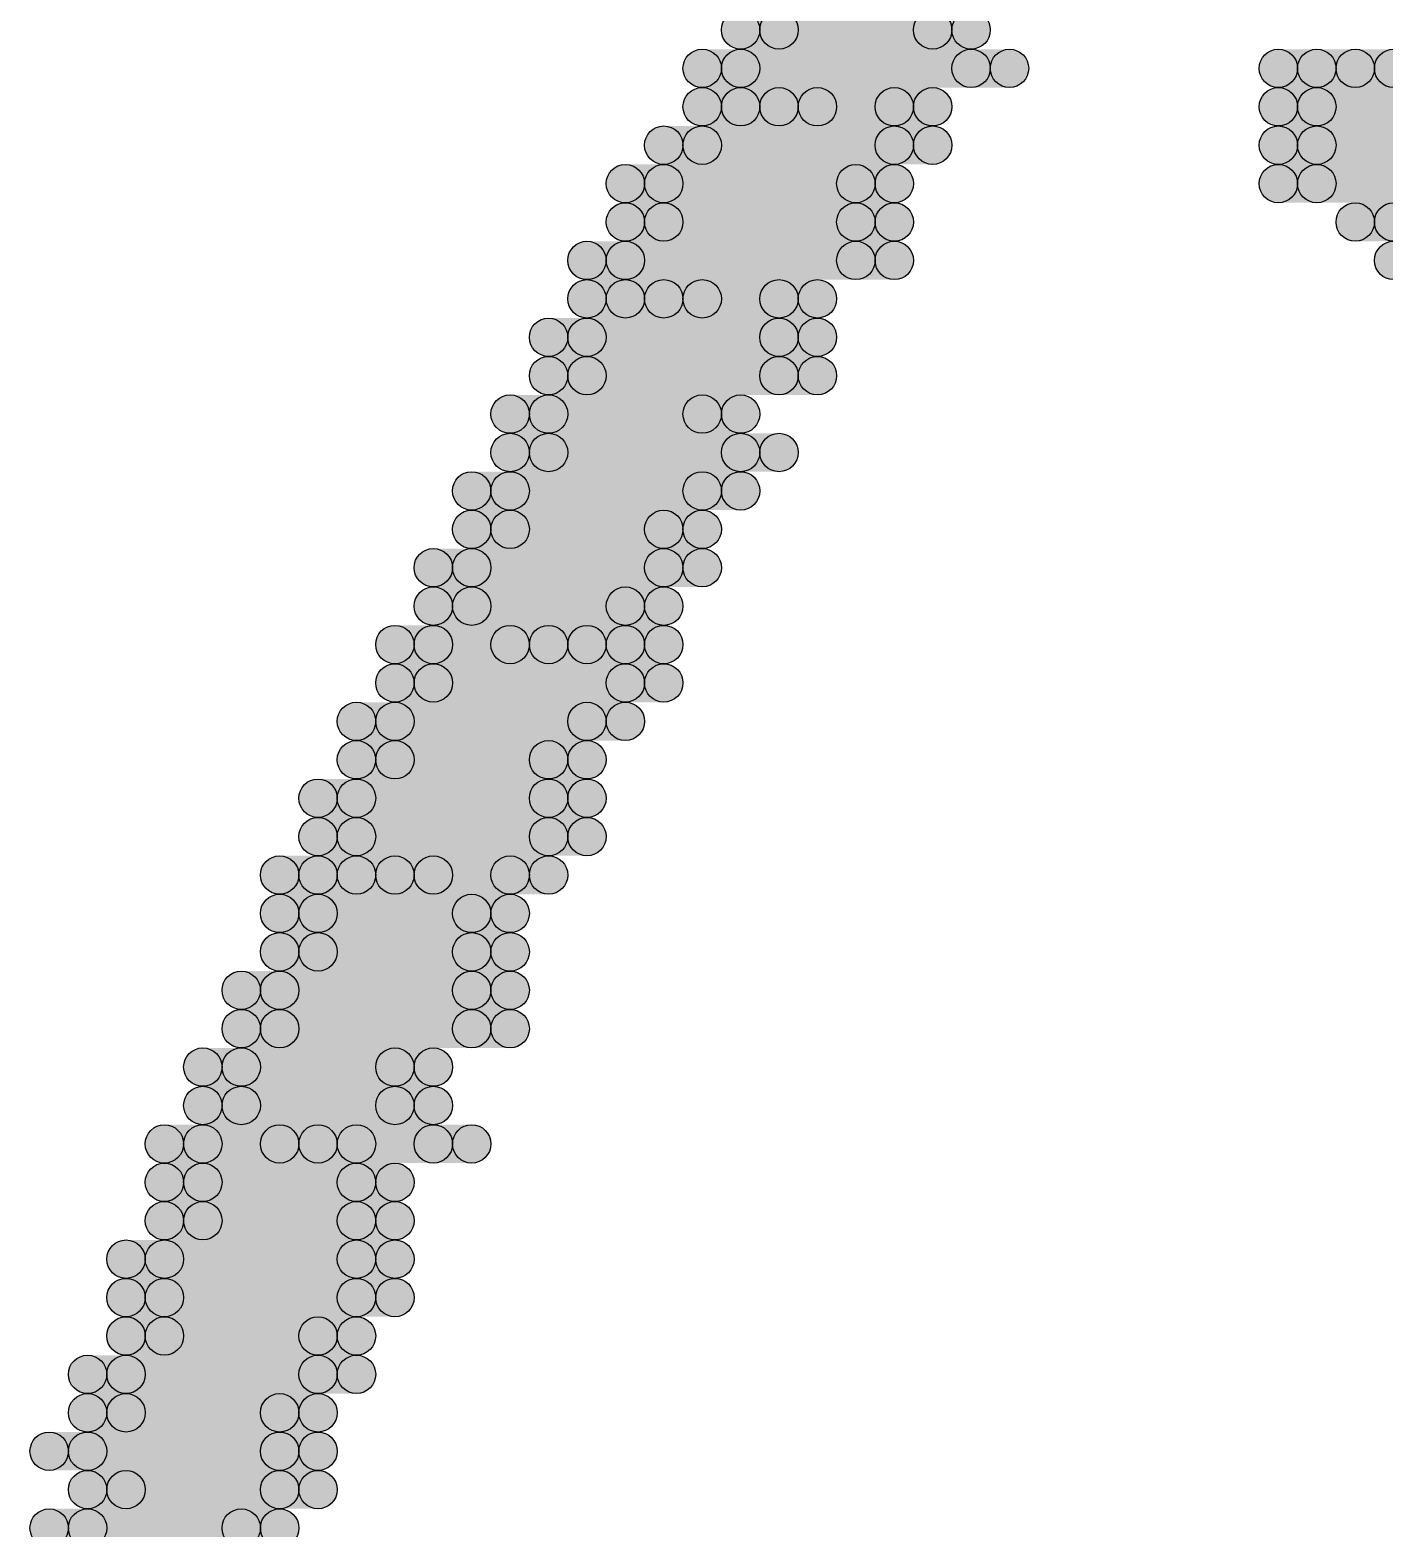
# Model space of a CAD drawing. Header units: millimetres. Extents: x 0 to 137, y 0 to 37.
# Drawn here: x 125.641 to 126.536, y 7.315 to 8.306 of the extents above; entities that cross this region are included whole.
import ezdxf

# ---------------------------------------------------------------- set-up
doc = ezdxf.new("R2010")
doc.units = ezdxf.units.MM
doc.layers.add('TopLayer', color=1, linetype='Continuous')
doc.layers.add('TopSolder', color=216, linetype='Continuous')

msp = doc.modelspace()

# ---------------------------------------------------------------- hatches: boundary and pattern name
at = {"layer": 'TopLayer'}
h = msp.add_hatch(color=1, dxfattribs=at)
edge = h.paths.add_edge_path()
edge.add_arc((126.1364, 8.3058), 0.0127, 0, 360)
for points in [[(126.1364, 8.2931), (126.1364, 8.3185), (126.2634, 8.3185), (126.2634, 8.2931)], [(126.111, 8.2677), (126.111, 8.2931), (126.2888, 8.2931), (126.2888, 8.2677)], [(126.492, 8.2677), (126.492, 8.2931), (126.5174, 8.2931), (126.5174, 8.2677)], [(126.111, 8.2423), (126.111, 8.2677), (126.1364, 8.2677), (126.1364, 8.2423)], [(126.1618, 8.2423), (126.1618, 8.2677), (126.238, 8.2677), (126.238, 8.2423)], [(126.492, 8.2423), (126.492, 8.2677), (126.7206, 8.2677), (126.7206, 8.2423)], [(126.0856, 8.2169), (126.0856, 8.2423), (126.238, 8.2423), (126.238, 8.2169)], [(126.492, 8.2169), (126.492, 8.2423), (126.7206, 8.2423), (126.7206, 8.2169)], [(126.0602, 8.1915), (126.0602, 8.2169), (126.2126, 8.2169), (126.2126, 8.1915)], [(126.492, 8.1915), (126.492, 8.2169), (126.7206, 8.2169), (126.7206, 8.1915)], [(126.0602, 8.1661), (126.0602, 8.1915), (126.2126, 8.1915), (126.2126, 8.1661)], [(126.0348, 8.1407), (126.0348, 8.1661), (126.2126, 8.1661), (126.2126, 8.1407)], [(126.0348, 8.1153), (126.0348, 8.1407), (126.0602, 8.1407), (126.0602, 8.1153)], [(126.0856, 8.1153), (126.0856, 8.1407), (126.1618, 8.1407), (126.1618, 8.1153)], [(126.0094, 8.0899), (126.0094, 8.1153), (126.1618, 8.1153), (126.1618, 8.0899)], [(126.0094, 8.0645), (126.0094, 8.0899), (126.1618, 8.0899), (126.1618, 8.0645)], [(125.984, 8.0391), (125.984, 8.0645), (126.111, 8.0645), (126.111, 8.0391)], [(125.984, 8.0137), (125.984, 8.0391), (126.1364, 8.0391), (126.1364, 8.0137)], [(125.9586, 7.9883), (125.9586, 8.0137), (126.111, 8.0137), (126.111, 7.9883)], [(125.9586, 7.9629), (125.9586, 7.9883), (126.0856, 7.9883), (126.0856, 7.9629)], [(125.9332, 7.9375), (125.9332, 7.9629), (126.0856, 7.9629), (126.0856, 7.9375)], [(125.9332, 7.9121), (125.9332, 7.9375), (126.0602, 7.9375), (126.0602, 7.9121)], [(125.9078, 7.8867), (125.9078, 7.9121), (125.984, 7.9121), (125.984, 7.8867)], [(126.0094, 7.8867), (126.0094, 7.9121), (126.0602, 7.9121), (126.0602, 7.8867)], [(125.9078, 7.8613), (125.9078, 7.8867), (126.0602, 7.8867), (126.0602, 7.8613)], [(125.8824, 7.8359), (125.8824, 7.8613), (126.0348, 7.8613), (126.0348, 7.8359)], [(125.8824, 7.8105), (125.8824, 7.8359), (126.0094, 7.8359), (126.0094, 7.8105)], [(125.857, 7.7851), (125.857, 7.8105), (126.0094, 7.8105), (126.0094, 7.7851)], [(125.857, 7.7597), (125.857, 7.7851), (126.0094, 7.7851), (126.0094, 7.7597)], [(125.8316, 7.7343), (125.8316, 7.7597), (125.8824, 7.7597), (125.8824, 7.7343)], [(125.9078, 7.7343), (125.9078, 7.7597), (125.984, 7.7597), (125.984, 7.7343)], [(125.8316, 7.7089), (125.8316, 7.7343), (125.9586, 7.7343), (125.9586, 7.7089)], [(125.8316, 7.6835), (125.8316, 7.7089), (125.9586, 7.7089), (125.9586, 7.6835)], [(125.8062, 7.6581), (125.8062, 7.6835), (125.9586, 7.6835), (125.9586, 7.6581)], [(125.8062, 7.6327), (125.8062, 7.6581), (125.9586, 7.6581), (125.9586, 7.6327)], [(125.7808, 7.6073), (125.7808, 7.6327), (125.9078, 7.6327), (125.9078, 7.6073)], [(125.7808, 7.5819), (125.7808, 7.6073), (125.9078, 7.6073), (125.9078, 7.5819)], [(125.7554, 7.5565), (125.7554, 7.5819), (125.8316, 7.5819), (125.8316, 7.5565)], [(125.857, 7.5565), (125.857, 7.5819), (125.9332, 7.5819), (125.9332, 7.5565)], [(125.7554, 7.5311), (125.7554, 7.5565), (125.8824, 7.5565), (125.8824, 7.5311)], [(125.7554, 7.5057), (125.7554, 7.5311), (125.8824, 7.5311), (125.8824, 7.5057)], [(125.73, 7.4803), (125.73, 7.5057), (125.8824, 7.5057), (125.8824, 7.4803)], [(125.73, 7.4549), (125.73, 7.4803), (125.8824, 7.4803), (125.8824, 7.4549)], [(125.73, 7.4295), (125.73, 7.4549), (125.857, 7.4549), (125.857, 7.4295)], [(125.7046, 7.4041), (125.7046, 7.4295), (125.857, 7.4295), (125.857, 7.4041)], [(125.7046, 7.3787), (125.7046, 7.4041), (125.8316, 7.4041), (125.8316, 7.3787)], [(125.6792, 7.3533), (125.6792, 7.3787), (125.8316, 7.3787), (125.8316, 7.3533)], [(125.7046, 7.3279), (125.7046, 7.3533), (125.8316, 7.3533), (125.8316, 7.3279)], [(125.6792, 7.3025), (125.6792, 7.3279), (125.8062, 7.3279), (125.8062, 7.3025)]]:
    msp.add_hatch(color=1, dxfattribs=at).paths.add_polyline_path(points)
h = msp.add_hatch(color=1, dxfattribs=at)
edge = h.paths.add_edge_path()
edge.add_arc((126.2634, 8.3058), 0.0127, 0, 360)
h = msp.add_hatch(color=1, dxfattribs=at)
edge = h.paths.add_edge_path()
edge.add_arc((126.111, 8.2804), 0.0127, 0, 360)
h = msp.add_hatch(color=1, dxfattribs=at)
edge = h.paths.add_edge_path()
edge.add_arc((126.2888, 8.2804), 0.0127, 0, 360)
h = msp.add_hatch(color=1, dxfattribs=at)
edge = h.paths.add_edge_path()
edge.add_arc((126.492, 8.2804), 0.0127, 0, 360)
h = msp.add_hatch(color=1, dxfattribs=at)
edge = h.paths.add_edge_path()
edge.add_arc((126.5174, 8.2804), 0.0127, 0, 360)
h = msp.add_hatch(color=1, dxfattribs=at)
edge = h.paths.add_edge_path()
edge.add_arc((126.5428, 8.2804), 0.0127, 0, 360)
h = msp.add_hatch(color=1, dxfattribs=at)
edge = h.paths.add_edge_path()
edge.add_arc((126.111, 8.255), 0.0127, 0, 360)
h = msp.add_hatch(color=1, dxfattribs=at)
edge = h.paths.add_edge_path()
edge.add_arc((126.1364, 8.255), 0.0127, 0, 360)
h = msp.add_hatch(color=1, dxfattribs=at)
edge = h.paths.add_edge_path()
edge.add_arc((126.1618, 8.255), 0.0127, 0, 360)
h = msp.add_hatch(color=1, dxfattribs=at)
edge = h.paths.add_edge_path()
edge.add_arc((126.238, 8.255), 0.0127, 0, 360)
h = msp.add_hatch(color=1, dxfattribs=at)
edge = h.paths.add_edge_path()
edge.add_arc((126.492, 8.255), 0.0127, 0, 360)
h = msp.add_hatch(color=1, dxfattribs=at)
edge = h.paths.add_edge_path()
edge.add_arc((126.0856, 8.2296), 0.0127, 0, 360)
h = msp.add_hatch(color=1, dxfattribs=at)
edge = h.paths.add_edge_path()
edge.add_arc((126.238, 8.2296), 0.0127, 0, 360)
h = msp.add_hatch(color=1, dxfattribs=at)
edge = h.paths.add_edge_path()
edge.add_arc((126.492, 8.2296), 0.0127, 0, 360)
h = msp.add_hatch(color=1, dxfattribs=at)
edge = h.paths.add_edge_path()
edge.add_arc((126.0602, 8.2042), 0.0127, 0, 360)
h = msp.add_hatch(color=1, dxfattribs=at)
edge = h.paths.add_edge_path()
edge.add_arc((126.2126, 8.2042), 0.0127, 0, 360)
h = msp.add_hatch(color=1, dxfattribs=at)
edge = h.paths.add_edge_path()
edge.add_arc((126.492, 8.2042), 0.0127, 0, 360)
h = msp.add_hatch(color=1, dxfattribs=at)
edge = h.paths.add_edge_path()
edge.add_arc((126.0602, 8.1788), 0.0127, 0, 360)
h = msp.add_hatch(color=1, dxfattribs=at)
edge = h.paths.add_edge_path()
edge.add_arc((126.2126, 8.1788), 0.0127, 0, 360)
h = msp.add_hatch(color=1, dxfattribs=at)
edge = h.paths.add_edge_path()
edge.add_arc((126.5428, 8.1788), 0.0127, 0, 360)
h = msp.add_hatch(color=1, dxfattribs=at)
edge = h.paths.add_edge_path()
edge.add_arc((126.0348, 8.1534), 0.0127, 0, 360)
h = msp.add_hatch(color=1, dxfattribs=at)
edge = h.paths.add_edge_path()
edge.add_arc((126.2126, 8.1534), 0.0127, 0, 360)
h = msp.add_hatch(color=1, dxfattribs=at)
edge = h.paths.add_edge_path()
edge.add_arc((126.0348, 8.128), 0.0127, 0, 360)
h = msp.add_hatch(color=1, dxfattribs=at)
edge = h.paths.add_edge_path()
edge.add_arc((126.0602, 8.128), 0.0127, 0, 360)
h = msp.add_hatch(color=1, dxfattribs=at)
edge = h.paths.add_edge_path()
edge.add_arc((126.0856, 8.128), 0.0127, 0, 360)
h = msp.add_hatch(color=1, dxfattribs=at)
edge = h.paths.add_edge_path()
edge.add_arc((126.1618, 8.128), 0.0127, 0, 360)
h = msp.add_hatch(color=1, dxfattribs=at)
edge = h.paths.add_edge_path()
edge.add_arc((126.0094, 8.1026), 0.0127, 0, 360)
h = msp.add_hatch(color=1, dxfattribs=at)
edge = h.paths.add_edge_path()
edge.add_arc((126.1618, 8.1026), 0.0127, 0, 360)
h = msp.add_hatch(color=1, dxfattribs=at)
edge = h.paths.add_edge_path()
edge.add_arc((126.0094, 8.0772), 0.0127, 0, 360)
h = msp.add_hatch(color=1, dxfattribs=at)
edge = h.paths.add_edge_path()
edge.add_arc((126.1618, 8.0772), 0.0127, 0, 360)
h = msp.add_hatch(color=1, dxfattribs=at)
edge = h.paths.add_edge_path()
edge.add_arc((125.984, 8.0518), 0.0127, 0, 360)
h = msp.add_hatch(color=1, dxfattribs=at)
edge = h.paths.add_edge_path()
edge.add_arc((126.111, 8.0518), 0.0127, 0, 360)
h = msp.add_hatch(color=1, dxfattribs=at)
edge = h.paths.add_edge_path()
edge.add_arc((125.984, 8.0264), 0.0127, 0, 360)
h = msp.add_hatch(color=1, dxfattribs=at)
edge = h.paths.add_edge_path()
edge.add_arc((126.1364, 8.0264), 0.0127, 0, 360)
h = msp.add_hatch(color=1, dxfattribs=at)
edge = h.paths.add_edge_path()
edge.add_arc((125.9586, 8.001), 0.0127, 0, 360)
h = msp.add_hatch(color=1, dxfattribs=at)
edge = h.paths.add_edge_path()
edge.add_arc((126.111, 8.001), 0.0127, 0, 360)
h = msp.add_hatch(color=1, dxfattribs=at)
edge = h.paths.add_edge_path()
edge.add_arc((125.9586, 7.9756), 0.0127, 0, 360)
h = msp.add_hatch(color=1, dxfattribs=at)
edge = h.paths.add_edge_path()
edge.add_arc((126.0856, 7.9756), 0.0127, 0, 360)
h = msp.add_hatch(color=1, dxfattribs=at)
edge = h.paths.add_edge_path()
edge.add_arc((125.9332, 7.9502), 0.0127, 0, 360)
h = msp.add_hatch(color=1, dxfattribs=at)
edge = h.paths.add_edge_path()
edge.add_arc((126.0856, 7.9502), 0.0127, 0, 360)
h = msp.add_hatch(color=1, dxfattribs=at)
edge = h.paths.add_edge_path()
edge.add_arc((125.9332, 7.9248), 0.0127, 0, 360)
h = msp.add_hatch(color=1, dxfattribs=at)
edge = h.paths.add_edge_path()
edge.add_arc((126.0602, 7.9248), 0.0127, 0, 360)
h = msp.add_hatch(color=1, dxfattribs=at)
edge = h.paths.add_edge_path()
edge.add_arc((125.9078, 7.8994), 0.0127, 0, 360)
h = msp.add_hatch(color=1, dxfattribs=at)
edge = h.paths.add_edge_path()
edge.add_arc((125.984, 7.8994), 0.0127, 0, 360)
h = msp.add_hatch(color=1, dxfattribs=at)
edge = h.paths.add_edge_path()
edge.add_arc((126.0094, 7.8994), 0.0127, 0, 360)
h = msp.add_hatch(color=1, dxfattribs=at)
edge = h.paths.add_edge_path()
edge.add_arc((126.0602, 7.8994), 0.0127, 0, 360)
h = msp.add_hatch(color=1, dxfattribs=at)
edge = h.paths.add_edge_path()
edge.add_arc((125.9078, 7.874), 0.0127, 0, 360)
h = msp.add_hatch(color=1, dxfattribs=at)
edge = h.paths.add_edge_path()
edge.add_arc((126.0602, 7.874), 0.0127, 0, 360)
h = msp.add_hatch(color=1, dxfattribs=at)
edge = h.paths.add_edge_path()
edge.add_arc((125.8824, 7.8486), 0.0127, 0, 360)
h = msp.add_hatch(color=1, dxfattribs=at)
edge = h.paths.add_edge_path()
edge.add_arc((126.0348, 7.8486), 0.0127, 0, 360)
h = msp.add_hatch(color=1, dxfattribs=at)
edge = h.paths.add_edge_path()
edge.add_arc((125.8824, 7.8232), 0.0127, 0, 360)
h = msp.add_hatch(color=1, dxfattribs=at)
edge = h.paths.add_edge_path()
edge.add_arc((126.0094, 7.8232), 0.0127, 0, 360)
h = msp.add_hatch(color=1, dxfattribs=at)
edge = h.paths.add_edge_path()
edge.add_arc((125.857, 7.7978), 0.0127, 0, 360)
h = msp.add_hatch(color=1, dxfattribs=at)
edge = h.paths.add_edge_path()
edge.add_arc((126.0094, 7.7978), 0.0127, 0, 360)
h = msp.add_hatch(color=1, dxfattribs=at)
edge = h.paths.add_edge_path()
edge.add_arc((125.857, 7.7724), 0.0127, 0, 360)
h = msp.add_hatch(color=1, dxfattribs=at)
edge = h.paths.add_edge_path()
edge.add_arc((126.0094, 7.7724), 0.0127, 0, 360)
h = msp.add_hatch(color=1, dxfattribs=at)
edge = h.paths.add_edge_path()
edge.add_arc((125.8316, 7.747), 0.0127, 0, 360)
h = msp.add_hatch(color=1, dxfattribs=at)
edge = h.paths.add_edge_path()
edge.add_arc((125.8824, 7.747), 0.0127, 0, 360)
h = msp.add_hatch(color=1, dxfattribs=at)
edge = h.paths.add_edge_path()
edge.add_arc((125.9078, 7.747), 0.0127, 0, 360)
h = msp.add_hatch(color=1, dxfattribs=at)
edge = h.paths.add_edge_path()
edge.add_arc((125.984, 7.747), 0.0127, 0, 360)
h = msp.add_hatch(color=1, dxfattribs=at)
edge = h.paths.add_edge_path()
edge.add_arc((125.8316, 7.7216), 0.0127, 0, 360)
h = msp.add_hatch(color=1, dxfattribs=at)
edge = h.paths.add_edge_path()
edge.add_arc((125.9586, 7.7216), 0.0127, 0, 360)
h = msp.add_hatch(color=1, dxfattribs=at)
edge = h.paths.add_edge_path()
edge.add_arc((125.8316, 7.6962), 0.0127, 0, 360)
h = msp.add_hatch(color=1, dxfattribs=at)
edge = h.paths.add_edge_path()
edge.add_arc((125.9586, 7.6962), 0.0127, 0, 360)
h = msp.add_hatch(color=1, dxfattribs=at)
edge = h.paths.add_edge_path()
edge.add_arc((125.8062, 7.6708), 0.0127, 0, 360)
h = msp.add_hatch(color=1, dxfattribs=at)
edge = h.paths.add_edge_path()
edge.add_arc((125.9586, 7.6708), 0.0127, 0, 360)
h = msp.add_hatch(color=1, dxfattribs=at)
edge = h.paths.add_edge_path()
edge.add_arc((125.8062, 7.6454), 0.0127, 0, 360)
h = msp.add_hatch(color=1, dxfattribs=at)
edge = h.paths.add_edge_path()
edge.add_arc((125.9586, 7.6454), 0.0127, 0, 360)
h = msp.add_hatch(color=1, dxfattribs=at)
edge = h.paths.add_edge_path()
edge.add_arc((125.7808, 7.62), 0.0127, 0, 360)
h = msp.add_hatch(color=1, dxfattribs=at)
edge = h.paths.add_edge_path()
edge.add_arc((125.9078, 7.62), 0.0127, 0, 360)
h = msp.add_hatch(color=1, dxfattribs=at)
edge = h.paths.add_edge_path()
edge.add_arc((125.7808, 7.5946), 0.0127, 0, 360)
h = msp.add_hatch(color=1, dxfattribs=at)
edge = h.paths.add_edge_path()
edge.add_arc((125.9078, 7.5946), 0.0127, 0, 360)
h = msp.add_hatch(color=1, dxfattribs=at)
edge = h.paths.add_edge_path()
edge.add_arc((125.7554, 7.5692), 0.0127, 0, 360)
h = msp.add_hatch(color=1, dxfattribs=at)
edge = h.paths.add_edge_path()
edge.add_arc((125.8316, 7.5692), 0.0127, 0, 360)
h = msp.add_hatch(color=1, dxfattribs=at)
edge = h.paths.add_edge_path()
edge.add_arc((125.857, 7.5692), 0.0127, 0, 360)
h = msp.add_hatch(color=1, dxfattribs=at)
edge = h.paths.add_edge_path()
edge.add_arc((125.9332, 7.5692), 0.0127, 0, 360)
h = msp.add_hatch(color=1, dxfattribs=at)
edge = h.paths.add_edge_path()
edge.add_arc((125.7554, 7.5438), 0.0127, 0, 360)
h = msp.add_hatch(color=1, dxfattribs=at)
edge = h.paths.add_edge_path()
edge.add_arc((125.8824, 7.5438), 0.0127, 0, 360)
h = msp.add_hatch(color=1, dxfattribs=at)
edge = h.paths.add_edge_path()
edge.add_arc((125.7554, 7.5184), 0.0127, 0, 360)
h = msp.add_hatch(color=1, dxfattribs=at)
edge = h.paths.add_edge_path()
edge.add_arc((125.8824, 7.5184), 0.0127, 0, 360)
h = msp.add_hatch(color=1, dxfattribs=at)
edge = h.paths.add_edge_path()
edge.add_arc((125.73, 7.493), 0.0127, 0, 360)
h = msp.add_hatch(color=1, dxfattribs=at)
edge = h.paths.add_edge_path()
edge.add_arc((125.8824, 7.493), 0.0127, 0, 360)
h = msp.add_hatch(color=1, dxfattribs=at)
edge = h.paths.add_edge_path()
edge.add_arc((125.73, 7.4676), 0.0127, 0, 360)
h = msp.add_hatch(color=1, dxfattribs=at)
edge = h.paths.add_edge_path()
edge.add_arc((125.8824, 7.4676), 0.0127, 0, 360)
h = msp.add_hatch(color=1, dxfattribs=at)
edge = h.paths.add_edge_path()
edge.add_arc((125.73, 7.4422), 0.0127, 0, 360)
h = msp.add_hatch(color=1, dxfattribs=at)
edge = h.paths.add_edge_path()
edge.add_arc((125.857, 7.4422), 0.0127, 0, 360)
h = msp.add_hatch(color=1, dxfattribs=at)
edge = h.paths.add_edge_path()
edge.add_arc((125.7046, 7.4168), 0.0127, 0, 360)
h = msp.add_hatch(color=1, dxfattribs=at)
edge = h.paths.add_edge_path()
edge.add_arc((125.857, 7.4168), 0.0127, 0, 360)
h = msp.add_hatch(color=1, dxfattribs=at)
edge = h.paths.add_edge_path()
edge.add_arc((125.7046, 7.3914), 0.0127, 0, 360)
h = msp.add_hatch(color=1, dxfattribs=at)
edge = h.paths.add_edge_path()
edge.add_arc((125.8316, 7.3914), 0.0127, 0, 360)
h = msp.add_hatch(color=1, dxfattribs=at)
edge = h.paths.add_edge_path()
edge.add_arc((125.6792, 7.366), 0.0127, 0, 360)
h = msp.add_hatch(color=1, dxfattribs=at)
edge = h.paths.add_edge_path()
edge.add_arc((125.8316, 7.366), 0.0127, 0, 360)
h = msp.add_hatch(color=1, dxfattribs=at)
edge = h.paths.add_edge_path()
edge.add_arc((125.7046, 7.3406), 0.0127, 0, 360)
h = msp.add_hatch(color=1, dxfattribs=at)
edge = h.paths.add_edge_path()
edge.add_arc((125.8316, 7.3406), 0.0127, 0, 360)
h = msp.add_hatch(color=1, dxfattribs=at)
edge = h.paths.add_edge_path()
edge.add_arc((125.6792, 7.3152), 0.0127, 0, 360)
h = msp.add_hatch(color=1, dxfattribs=at)
edge = h.paths.add_edge_path()
edge.add_arc((125.8062, 7.3152), 0.0127, 0, 360)
at = {"layer": 'TopSolder'}
h = msp.add_hatch(color=216, dxfattribs=at)
edge = h.paths.add_edge_path()
edge.add_arc((126.111, 8.3058), 0.0127, 0, 360)
for points in [[(126.111, 8.2931), (126.111, 8.3185), (126.238, 8.3185), (126.238, 8.2931)], [(126.0856, 8.2677), (126.0856, 8.2931), (126.2634, 8.2931), (126.2634, 8.2677)], [(126.4666, 8.2677), (126.4666, 8.2931), (126.492, 8.2931), (126.492, 8.2677)], [(126.5174, 8.2677), (126.5174, 8.2931), (126.619, 8.2931), (126.619, 8.2677)], [(126.0856, 8.2423), (126.0856, 8.2677), (126.111, 8.2677), (126.111, 8.2423)], [(126.1364, 8.2423), (126.1364, 8.2677), (126.2126, 8.2677), (126.2126, 8.2423)], [(126.4666, 8.2423), (126.4666, 8.2677), (126.6952, 8.2677), (126.6952, 8.2423)], [(126.0602, 8.2169), (126.0602, 8.2423), (126.2126, 8.2423), (126.2126, 8.2169)], [(126.4666, 8.2169), (126.4666, 8.2423), (126.6952, 8.2423), (126.6952, 8.2169)], [(126.0348, 8.1915), (126.0348, 8.2169), (126.1872, 8.2169), (126.1872, 8.1915)], [(126.4666, 8.1915), (126.4666, 8.2169), (126.6952, 8.2169), (126.6952, 8.1915)], [(126.0348, 8.1661), (126.0348, 8.1915), (126.1872, 8.1915), (126.1872, 8.1661)], [(126.5174, 8.1661), (126.5174, 8.1915), (126.7206, 8.1915), (126.7206, 8.1661)], [(126.0094, 8.1407), (126.0094, 8.1661), (126.1872, 8.1661), (126.1872, 8.1407)], [(126.0094, 8.1153), (126.0094, 8.1407), (126.0348, 8.1407), (126.0348, 8.1153)], [(126.0602, 8.1153), (126.0602, 8.1407), (126.1364, 8.1407), (126.1364, 8.1153)], [(125.984, 8.0899), (125.984, 8.1153), (126.1364, 8.1153), (126.1364, 8.0899)], [(125.984, 8.0645), (125.984, 8.0899), (126.1364, 8.0899), (126.1364, 8.0645)], [(125.9586, 8.0391), (125.9586, 8.0645), (126.0856, 8.0645), (126.0856, 8.0391)], [(125.9586, 8.0137), (125.9586, 8.0391), (126.111, 8.0391), (126.111, 8.0137)], [(125.9332, 7.9883), (125.9332, 8.0137), (126.0856, 8.0137), (126.0856, 7.9883)], [(125.9332, 7.9629), (125.9332, 7.9883), (126.0602, 7.9883), (126.0602, 7.9629)], [(125.9078, 7.9375), (125.9078, 7.9629), (126.0602, 7.9629), (126.0602, 7.9375)], [(125.9078, 7.9121), (125.9078, 7.9375), (126.0348, 7.9375), (126.0348, 7.9121)], [(125.8824, 7.8867), (125.8824, 7.9121), (125.9586, 7.9121), (125.9586, 7.8867)], [(125.984, 7.8867), (125.984, 7.9121), (126.0348, 7.9121), (126.0348, 7.8867)], [(125.8824, 7.8613), (125.8824, 7.8867), (126.0348, 7.8867), (126.0348, 7.8613)], [(125.857, 7.8359), (125.857, 7.8613), (126.0094, 7.8613), (126.0094, 7.8359)], [(125.857, 7.8105), (125.857, 7.8359), (125.984, 7.8359), (125.984, 7.8105)], [(125.8316, 7.7851), (125.8316, 7.8105), (125.984, 7.8105), (125.984, 7.7851)], [(125.8316, 7.7597), (125.8316, 7.7851), (125.984, 7.7851), (125.984, 7.7597)], [(125.8062, 7.7343), (125.8062, 7.7597), (125.857, 7.7597), (125.857, 7.7343)], [(125.8824, 7.7343), (125.8824, 7.7597), (125.9586, 7.7597), (125.9586, 7.7343)], [(125.8062, 7.7089), (125.8062, 7.7343), (125.9332, 7.7343), (125.9332, 7.7089)], [(125.8062, 7.6835), (125.8062, 7.7089), (125.9332, 7.7089), (125.9332, 7.6835)], [(125.7808, 7.6581), (125.7808, 7.6835), (125.9332, 7.6835), (125.9332, 7.6581)], [(125.7808, 7.6327), (125.7808, 7.6581), (125.9332, 7.6581), (125.9332, 7.6327)], [(125.7554, 7.6073), (125.7554, 7.6327), (125.8824, 7.6327), (125.8824, 7.6073)], [(125.7554, 7.5819), (125.7554, 7.6073), (125.8824, 7.6073), (125.8824, 7.5819)], [(125.73, 7.5565), (125.73, 7.5819), (125.8062, 7.5819), (125.8062, 7.5565)], [(125.8316, 7.5565), (125.8316, 7.5819), (125.9078, 7.5819), (125.9078, 7.5565)], [(125.73, 7.5311), (125.73, 7.5565), (125.857, 7.5565), (125.857, 7.5311)], [(125.73, 7.5057), (125.73, 7.5311), (125.857, 7.5311), (125.857, 7.5057)], [(125.7046, 7.4803), (125.7046, 7.5057), (125.857, 7.5057), (125.857, 7.4803)], [(125.7046, 7.4549), (125.7046, 7.4803), (125.857, 7.4803), (125.857, 7.4549)], [(125.7046, 7.4295), (125.7046, 7.4549), (125.8316, 7.4549), (125.8316, 7.4295)], [(125.6792, 7.4041), (125.6792, 7.4295), (125.8316, 7.4295), (125.8316, 7.4041)], [(125.6792, 7.3787), (125.6792, 7.4041), (125.8062, 7.4041), (125.8062, 7.3787)], [(125.6538, 7.3533), (125.6538, 7.3787), (125.8062, 7.3787), (125.8062, 7.3533)], [(125.6792, 7.3279), (125.6792, 7.3533), (125.8062, 7.3533), (125.8062, 7.3279)], [(125.6538, 7.3025), (125.6538, 7.3279), (125.7808, 7.3279), (125.7808, 7.3025)]]:
    msp.add_hatch(color=216, dxfattribs=at).paths.add_polyline_path(points)
h = msp.add_hatch(color=216, dxfattribs=at)
edge = h.paths.add_edge_path()
edge.add_arc((126.238, 8.3058), 0.0127, 0, 360)
h = msp.add_hatch(color=216, dxfattribs=at)
edge = h.paths.add_edge_path()
edge.add_arc((126.0856, 8.2804), 0.0127, 0, 360)
h = msp.add_hatch(color=216, dxfattribs=at)
edge = h.paths.add_edge_path()
edge.add_arc((126.2634, 8.2804), 0.0127, 0, 360)
h = msp.add_hatch(color=216, dxfattribs=at)
edge = h.paths.add_edge_path()
edge.add_arc((126.4666, 8.2804), 0.0127, 0, 360)
h = msp.add_hatch(color=216, dxfattribs=at)
edge = h.paths.add_edge_path()
edge.add_arc((126.492, 8.2804), 0.0127, 0, 360)
h = msp.add_hatch(color=216, dxfattribs=at)
edge = h.paths.add_edge_path()
edge.add_arc((126.5174, 8.2804), 0.0127, 0, 360)
h = msp.add_hatch(color=216, dxfattribs=at)
edge = h.paths.add_edge_path()
edge.add_arc((126.0856, 8.255), 0.0127, 0, 360)
h = msp.add_hatch(color=216, dxfattribs=at)
edge = h.paths.add_edge_path()
edge.add_arc((126.111, 8.255), 0.0127, 0, 360)
h = msp.add_hatch(color=216, dxfattribs=at)
edge = h.paths.add_edge_path()
edge.add_arc((126.1364, 8.255), 0.0127, 0, 360)
h = msp.add_hatch(color=216, dxfattribs=at)
edge = h.paths.add_edge_path()
edge.add_arc((126.2126, 8.255), 0.0127, 0, 360)
h = msp.add_hatch(color=216, dxfattribs=at)
edge = h.paths.add_edge_path()
edge.add_arc((126.4666, 8.255), 0.0127, 0, 360)
h = msp.add_hatch(color=216, dxfattribs=at)
edge = h.paths.add_edge_path()
edge.add_arc((126.0602, 8.2296), 0.0127, 0, 360)
h = msp.add_hatch(color=216, dxfattribs=at)
edge = h.paths.add_edge_path()
edge.add_arc((126.2126, 8.2296), 0.0127, 0, 360)
h = msp.add_hatch(color=216, dxfattribs=at)
edge = h.paths.add_edge_path()
edge.add_arc((126.4666, 8.2296), 0.0127, 0, 360)
h = msp.add_hatch(color=216, dxfattribs=at)
edge = h.paths.add_edge_path()
edge.add_arc((126.0348, 8.2042), 0.0127, 0, 360)
h = msp.add_hatch(color=216, dxfattribs=at)
edge = h.paths.add_edge_path()
edge.add_arc((126.1872, 8.2042), 0.0127, 0, 360)
h = msp.add_hatch(color=216, dxfattribs=at)
edge = h.paths.add_edge_path()
edge.add_arc((126.4666, 8.2042), 0.0127, 0, 360)
h = msp.add_hatch(color=216, dxfattribs=at)
edge = h.paths.add_edge_path()
edge.add_arc((126.0348, 8.1788), 0.0127, 0, 360)
h = msp.add_hatch(color=216, dxfattribs=at)
edge = h.paths.add_edge_path()
edge.add_arc((126.1872, 8.1788), 0.0127, 0, 360)
h = msp.add_hatch(color=216, dxfattribs=at)
edge = h.paths.add_edge_path()
edge.add_arc((126.5174, 8.1788), 0.0127, 0, 360)
h = msp.add_hatch(color=216, dxfattribs=at)
edge = h.paths.add_edge_path()
edge.add_arc((126.0094, 8.1534), 0.0127, 0, 360)
h = msp.add_hatch(color=216, dxfattribs=at)
edge = h.paths.add_edge_path()
edge.add_arc((126.1872, 8.1534), 0.0127, 0, 360)
h = msp.add_hatch(color=216, dxfattribs=at)
edge = h.paths.add_edge_path()
edge.add_arc((126.5428, 8.1534), 0.0127, 0, 360)
h = msp.add_hatch(color=216, dxfattribs=at)
edge = h.paths.add_edge_path()
edge.add_arc((126.0094, 8.128), 0.0127, 0, 360)
h = msp.add_hatch(color=216, dxfattribs=at)
edge = h.paths.add_edge_path()
edge.add_arc((126.0348, 8.128), 0.0127, 0, 360)
h = msp.add_hatch(color=216, dxfattribs=at)
edge = h.paths.add_edge_path()
edge.add_arc((126.0602, 8.128), 0.0127, 0, 360)
h = msp.add_hatch(color=216, dxfattribs=at)
edge = h.paths.add_edge_path()
edge.add_arc((126.1364, 8.128), 0.0127, 0, 360)
h = msp.add_hatch(color=216, dxfattribs=at)
edge = h.paths.add_edge_path()
edge.add_arc((125.984, 8.1026), 0.0127, 0, 360)
h = msp.add_hatch(color=216, dxfattribs=at)
edge = h.paths.add_edge_path()
edge.add_arc((126.1364, 8.1026), 0.0127, 0, 360)
h = msp.add_hatch(color=216, dxfattribs=at)
edge = h.paths.add_edge_path()
edge.add_arc((125.984, 8.0772), 0.0127, 0, 360)
h = msp.add_hatch(color=216, dxfattribs=at)
edge = h.paths.add_edge_path()
edge.add_arc((126.1364, 8.0772), 0.0127, 0, 360)
h = msp.add_hatch(color=216, dxfattribs=at)
edge = h.paths.add_edge_path()
edge.add_arc((125.9586, 8.0518), 0.0127, 0, 360)
h = msp.add_hatch(color=216, dxfattribs=at)
edge = h.paths.add_edge_path()
edge.add_arc((126.0856, 8.0518), 0.0127, 0, 360)
h = msp.add_hatch(color=216, dxfattribs=at)
edge = h.paths.add_edge_path()
edge.add_arc((125.9586, 8.0264), 0.0127, 0, 360)
h = msp.add_hatch(color=216, dxfattribs=at)
edge = h.paths.add_edge_path()
edge.add_arc((126.111, 8.0264), 0.0127, 0, 360)
h = msp.add_hatch(color=216, dxfattribs=at)
edge = h.paths.add_edge_path()
edge.add_arc((125.9332, 8.001), 0.0127, 0, 360)
h = msp.add_hatch(color=216, dxfattribs=at)
edge = h.paths.add_edge_path()
edge.add_arc((126.0856, 8.001), 0.0127, 0, 360)
h = msp.add_hatch(color=216, dxfattribs=at)
edge = h.paths.add_edge_path()
edge.add_arc((125.9332, 7.9756), 0.0127, 0, 360)
h = msp.add_hatch(color=216, dxfattribs=at)
edge = h.paths.add_edge_path()
edge.add_arc((126.0602, 7.9756), 0.0127, 0, 360)
h = msp.add_hatch(color=216, dxfattribs=at)
edge = h.paths.add_edge_path()
edge.add_arc((125.9078, 7.9502), 0.0127, 0, 360)
h = msp.add_hatch(color=216, dxfattribs=at)
edge = h.paths.add_edge_path()
edge.add_arc((126.0602, 7.9502), 0.0127, 0, 360)
h = msp.add_hatch(color=216, dxfattribs=at)
edge = h.paths.add_edge_path()
edge.add_arc((125.9078, 7.9248), 0.0127, 0, 360)
h = msp.add_hatch(color=216, dxfattribs=at)
edge = h.paths.add_edge_path()
edge.add_arc((126.0348, 7.9248), 0.0127, 0, 360)
h = msp.add_hatch(color=216, dxfattribs=at)
edge = h.paths.add_edge_path()
edge.add_arc((125.8824, 7.8994), 0.0127, 0, 360)
h = msp.add_hatch(color=216, dxfattribs=at)
edge = h.paths.add_edge_path()
edge.add_arc((125.9586, 7.8994), 0.0127, 0, 360)
h = msp.add_hatch(color=216, dxfattribs=at)
edge = h.paths.add_edge_path()
edge.add_arc((125.984, 7.8994), 0.0127, 0, 360)
h = msp.add_hatch(color=216, dxfattribs=at)
edge = h.paths.add_edge_path()
edge.add_arc((126.0348, 7.8994), 0.0127, 0, 360)
h = msp.add_hatch(color=216, dxfattribs=at)
edge = h.paths.add_edge_path()
edge.add_arc((125.8824, 7.874), 0.0127, 0, 360)
h = msp.add_hatch(color=216, dxfattribs=at)
edge = h.paths.add_edge_path()
edge.add_arc((126.0348, 7.874), 0.0127, 0, 360)
h = msp.add_hatch(color=216, dxfattribs=at)
edge = h.paths.add_edge_path()
edge.add_arc((125.857, 7.8486), 0.0127, 0, 360)
h = msp.add_hatch(color=216, dxfattribs=at)
edge = h.paths.add_edge_path()
edge.add_arc((126.0094, 7.8486), 0.0127, 0, 360)
h = msp.add_hatch(color=216, dxfattribs=at)
edge = h.paths.add_edge_path()
edge.add_arc((125.857, 7.8232), 0.0127, 0, 360)
h = msp.add_hatch(color=216, dxfattribs=at)
edge = h.paths.add_edge_path()
edge.add_arc((125.984, 7.8232), 0.0127, 0, 360)
h = msp.add_hatch(color=216, dxfattribs=at)
edge = h.paths.add_edge_path()
edge.add_arc((125.8316, 7.7978), 0.0127, 0, 360)
h = msp.add_hatch(color=216, dxfattribs=at)
edge = h.paths.add_edge_path()
edge.add_arc((125.984, 7.7978), 0.0127, 0, 360)
h = msp.add_hatch(color=216, dxfattribs=at)
edge = h.paths.add_edge_path()
edge.add_arc((125.8316, 7.7724), 0.0127, 0, 360)
h = msp.add_hatch(color=216, dxfattribs=at)
edge = h.paths.add_edge_path()
edge.add_arc((125.984, 7.7724), 0.0127, 0, 360)
h = msp.add_hatch(color=216, dxfattribs=at)
edge = h.paths.add_edge_path()
edge.add_arc((125.8062, 7.747), 0.0127, 0, 360)
h = msp.add_hatch(color=216, dxfattribs=at)
edge = h.paths.add_edge_path()
edge.add_arc((125.857, 7.747), 0.0127, 0, 360)
h = msp.add_hatch(color=216, dxfattribs=at)
edge = h.paths.add_edge_path()
edge.add_arc((125.8824, 7.747), 0.0127, 0, 360)
h = msp.add_hatch(color=216, dxfattribs=at)
edge = h.paths.add_edge_path()
edge.add_arc((125.9586, 7.747), 0.0127, 0, 360)
h = msp.add_hatch(color=216, dxfattribs=at)
edge = h.paths.add_edge_path()
edge.add_arc((125.8062, 7.7216), 0.0127, 0, 360)
h = msp.add_hatch(color=216, dxfattribs=at)
edge = h.paths.add_edge_path()
edge.add_arc((125.9332, 7.7216), 0.0127, 0, 360)
h = msp.add_hatch(color=216, dxfattribs=at)
edge = h.paths.add_edge_path()
edge.add_arc((125.8062, 7.6962), 0.0127, 0, 360)
h = msp.add_hatch(color=216, dxfattribs=at)
edge = h.paths.add_edge_path()
edge.add_arc((125.9332, 7.6962), 0.0127, 0, 360)
h = msp.add_hatch(color=216, dxfattribs=at)
edge = h.paths.add_edge_path()
edge.add_arc((125.7808, 7.6708), 0.0127, 0, 360)
h = msp.add_hatch(color=216, dxfattribs=at)
edge = h.paths.add_edge_path()
edge.add_arc((125.9332, 7.6708), 0.0127, 0, 360)
h = msp.add_hatch(color=216, dxfattribs=at)
edge = h.paths.add_edge_path()
edge.add_arc((125.7808, 7.6454), 0.0127, 0, 360)
h = msp.add_hatch(color=216, dxfattribs=at)
edge = h.paths.add_edge_path()
edge.add_arc((125.9332, 7.6454), 0.0127, 0, 360)
h = msp.add_hatch(color=216, dxfattribs=at)
edge = h.paths.add_edge_path()
edge.add_arc((125.7554, 7.62), 0.0127, 0, 360)
h = msp.add_hatch(color=216, dxfattribs=at)
edge = h.paths.add_edge_path()
edge.add_arc((125.8824, 7.62), 0.0127, 0, 360)
h = msp.add_hatch(color=216, dxfattribs=at)
edge = h.paths.add_edge_path()
edge.add_arc((125.7554, 7.5946), 0.0127, 0, 360)
h = msp.add_hatch(color=216, dxfattribs=at)
edge = h.paths.add_edge_path()
edge.add_arc((125.8824, 7.5946), 0.0127, 0, 360)
h = msp.add_hatch(color=216, dxfattribs=at)
edge = h.paths.add_edge_path()
edge.add_arc((125.73, 7.5692), 0.0127, 0, 360)
h = msp.add_hatch(color=216, dxfattribs=at)
edge = h.paths.add_edge_path()
edge.add_arc((125.8062, 7.5692), 0.0127, 0, 360)
h = msp.add_hatch(color=216, dxfattribs=at)
edge = h.paths.add_edge_path()
edge.add_arc((125.8316, 7.5692), 0.0127, 0, 360)
h = msp.add_hatch(color=216, dxfattribs=at)
edge = h.paths.add_edge_path()
edge.add_arc((125.9078, 7.5692), 0.0127, 0, 360)
h = msp.add_hatch(color=216, dxfattribs=at)
edge = h.paths.add_edge_path()
edge.add_arc((125.73, 7.5438), 0.0127, 0, 360)
h = msp.add_hatch(color=216, dxfattribs=at)
edge = h.paths.add_edge_path()
edge.add_arc((125.857, 7.5438), 0.0127, 0, 360)
h = msp.add_hatch(color=216, dxfattribs=at)
edge = h.paths.add_edge_path()
edge.add_arc((125.73, 7.5184), 0.0127, 0, 360)
h = msp.add_hatch(color=216, dxfattribs=at)
edge = h.paths.add_edge_path()
edge.add_arc((125.857, 7.5184), 0.0127, 0, 360)
h = msp.add_hatch(color=216, dxfattribs=at)
edge = h.paths.add_edge_path()
edge.add_arc((125.7046, 7.493), 0.0127, 0, 360)
h = msp.add_hatch(color=216, dxfattribs=at)
edge = h.paths.add_edge_path()
edge.add_arc((125.857, 7.493), 0.0127, 0, 360)
h = msp.add_hatch(color=216, dxfattribs=at)
edge = h.paths.add_edge_path()
edge.add_arc((125.7046, 7.4676), 0.0127, 0, 360)
h = msp.add_hatch(color=216, dxfattribs=at)
edge = h.paths.add_edge_path()
edge.add_arc((125.857, 7.4676), 0.0127, 0, 360)
h = msp.add_hatch(color=216, dxfattribs=at)
edge = h.paths.add_edge_path()
edge.add_arc((125.7046, 7.4422), 0.0127, 0, 360)
h = msp.add_hatch(color=216, dxfattribs=at)
edge = h.paths.add_edge_path()
edge.add_arc((125.8316, 7.4422), 0.0127, 0, 360)
h = msp.add_hatch(color=216, dxfattribs=at)
edge = h.paths.add_edge_path()
edge.add_arc((125.6792, 7.4168), 0.0127, 0, 360)
h = msp.add_hatch(color=216, dxfattribs=at)
edge = h.paths.add_edge_path()
edge.add_arc((125.8316, 7.4168), 0.0127, 0, 360)
h = msp.add_hatch(color=216, dxfattribs=at)
edge = h.paths.add_edge_path()
edge.add_arc((125.6792, 7.3914), 0.0127, 0, 360)
h = msp.add_hatch(color=216, dxfattribs=at)
edge = h.paths.add_edge_path()
edge.add_arc((125.8062, 7.3914), 0.0127, 0, 360)
h = msp.add_hatch(color=216, dxfattribs=at)
edge = h.paths.add_edge_path()
edge.add_arc((125.6538, 7.366), 0.0127, 0, 360)
h = msp.add_hatch(color=216, dxfattribs=at)
edge = h.paths.add_edge_path()
edge.add_arc((125.8062, 7.366), 0.0127, 0, 360)
h = msp.add_hatch(color=216, dxfattribs=at)
edge = h.paths.add_edge_path()
edge.add_arc((125.6792, 7.3406), 0.0127, 0, 360)
h = msp.add_hatch(color=216, dxfattribs=at)
edge = h.paths.add_edge_path()
edge.add_arc((125.8062, 7.3406), 0.0127, 0, 360)
h = msp.add_hatch(color=216, dxfattribs=at)
edge = h.paths.add_edge_path()
edge.add_arc((125.6538, 7.3152), 0.0127, 0, 360)
h = msp.add_hatch(color=216, dxfattribs=at)
edge = h.paths.add_edge_path()
edge.add_arc((125.7808, 7.3152), 0.0127, 0, 360)

# ---------------------------------------------------------------- linework, layer by layer
at = {"layer": 'TopLayer'}
for centre in [(126.1364, 8.3058), (126.2634, 8.3058), (126.111, 8.2804), (126.2888, 8.2804), (126.492, 8.2804), (126.5174, 8.2804), (126.5428, 8.2804), (126.111, 8.255), (126.1364, 8.255), (126.1618, 8.255), (126.238, 8.255), (126.492, 8.255), (126.0856, 8.2296), (126.238, 8.2296), (126.492, 8.2296), (126.0602, 8.2042), (126.2126, 8.2042), (126.492, 8.2042), (126.0602, 8.1788), (126.2126, 8.1788), (126.5428, 8.1788), (126.0348, 8.1534), (126.2126, 8.1534), (126.0348, 8.128), (126.0602, 8.128), (126.0856, 8.128), (126.1618, 8.128), (126.0094, 8.1026), (126.1618, 8.1026), (126.0094, 8.0772), (126.1618, 8.0772), (125.984, 8.0518), (126.111, 8.0518), (125.984, 8.0264), (126.1364, 8.0264), (125.9586, 8.001), (126.111, 8.001), (125.9586, 7.9756), (126.0856, 7.9756), (125.9332, 7.9502), (126.0856, 7.9502), (125.9332, 7.9248), (126.0602, 7.9248), (125.9078, 7.8994), (125.984, 7.8994), (126.0094, 7.8994), (126.0602, 7.8994), (125.9078, 7.874), (126.0602, 7.874), (125.8824, 7.8486), (126.0348, 7.8486), (125.8824, 7.8232), (126.0094, 7.8232), (125.857, 7.7978), (126.0094, 7.7978), (125.857, 7.7724), (126.0094, 7.7724), (125.8316, 7.747), (125.8824, 7.747), (125.9078, 7.747), (125.984, 7.747), (125.8316, 7.7216), (125.9586, 7.7216), (125.8316, 7.6962), (125.9586, 7.6962), (125.8062, 7.6708), (125.9586, 7.6708), (125.8062, 7.6454), (125.9586, 7.6454), (125.7808, 7.62), (125.9078, 7.62), (125.7808, 7.5946), (125.9078, 7.5946), (125.7554, 7.5692), (125.8316, 7.5692), (125.857, 7.5692), (125.9332, 7.5692), (125.7554, 7.5438), (125.8824, 7.5438), (125.7554, 7.5184), (125.8824, 7.5184), (125.73, 7.493), (125.8824, 7.493), (125.73, 7.4676), (125.8824, 7.4676), (125.73, 7.4422), (125.857, 7.4422), (125.7046, 7.4168), (125.857, 7.4168), (125.7046, 7.3914), (125.8316, 7.3914), (125.6792, 7.366), (125.8316, 7.366), (125.7046, 7.3406), (125.8316, 7.3406), (125.6792, 7.3152), (125.8062, 7.3152)]:
    msp.add_circle(centre, 0.0127, dxfattribs=at)
at = {"layer": 'TopSolder'}
for centre in [(126.111, 8.3058), (126.238, 8.3058), (126.0856, 8.2804), (126.2634, 8.2804), (126.4666, 8.2804), (126.492, 8.2804), (126.5174, 8.2804), (126.0856, 8.255), (126.111, 8.255), (126.1364, 8.255), (126.2126, 8.255), (126.4666, 8.255), (126.0602, 8.2296), (126.2126, 8.2296), (126.4666, 8.2296), (126.0348, 8.2042), (126.1872, 8.2042), (126.4666, 8.2042), (126.0348, 8.1788), (126.1872, 8.1788), (126.5174, 8.1788), (126.0094, 8.1534), (126.1872, 8.1534), (126.5428, 8.1534), (126.0094, 8.128), (126.0348, 8.128), (126.0602, 8.128), (126.1364, 8.128), (125.984, 8.1026), (126.1364, 8.1026), (125.984, 8.0772), (126.1364, 8.0772), (125.9586, 8.0518), (126.0856, 8.0518), (125.9586, 8.0264), (126.111, 8.0264), (125.9332, 8.001), (126.0856, 8.001), (125.9332, 7.9756), (126.0602, 7.9756), (125.9078, 7.9502), (126.0602, 7.9502), (125.9078, 7.9248), (126.0348, 7.9248), (125.8824, 7.8994), (125.9586, 7.8994), (125.984, 7.8994), (126.0348, 7.8994), (125.8824, 7.874), (126.0348, 7.874), (125.857, 7.8486), (126.0094, 7.8486), (125.857, 7.8232), (125.984, 7.8232), (125.8316, 7.7978), (125.984, 7.7978), (125.8316, 7.7724), (125.984, 7.7724), (125.8062, 7.747), (125.857, 7.747), (125.8824, 7.747), (125.9586, 7.747), (125.8062, 7.7216), (125.9332, 7.7216), (125.8062, 7.6962), (125.9332, 7.6962), (125.7808, 7.6708), (125.9332, 7.6708), (125.7808, 7.6454), (125.9332, 7.6454), (125.7554, 7.62), (125.8824, 7.62), (125.7554, 7.5946), (125.8824, 7.5946), (125.73, 7.5692), (125.8062, 7.5692), (125.8316, 7.5692), (125.9078, 7.5692), (125.73, 7.5438), (125.857, 7.5438), (125.73, 7.5184), (125.857, 7.5184), (125.7046, 7.493), (125.857, 7.493), (125.7046, 7.4676), (125.857, 7.4676), (125.7046, 7.4422), (125.8316, 7.4422), (125.6792, 7.4168), (125.8316, 7.4168), (125.6792, 7.3914), (125.8062, 7.3914), (125.6538, 7.366), (125.8062, 7.366), (125.6792, 7.3406), (125.8062, 7.3406), (125.6538, 7.3152), (125.7808, 7.3152)]:
    msp.add_circle(centre, 0.0127, dxfattribs=at)

doc.saveas('drawing.dxf')
